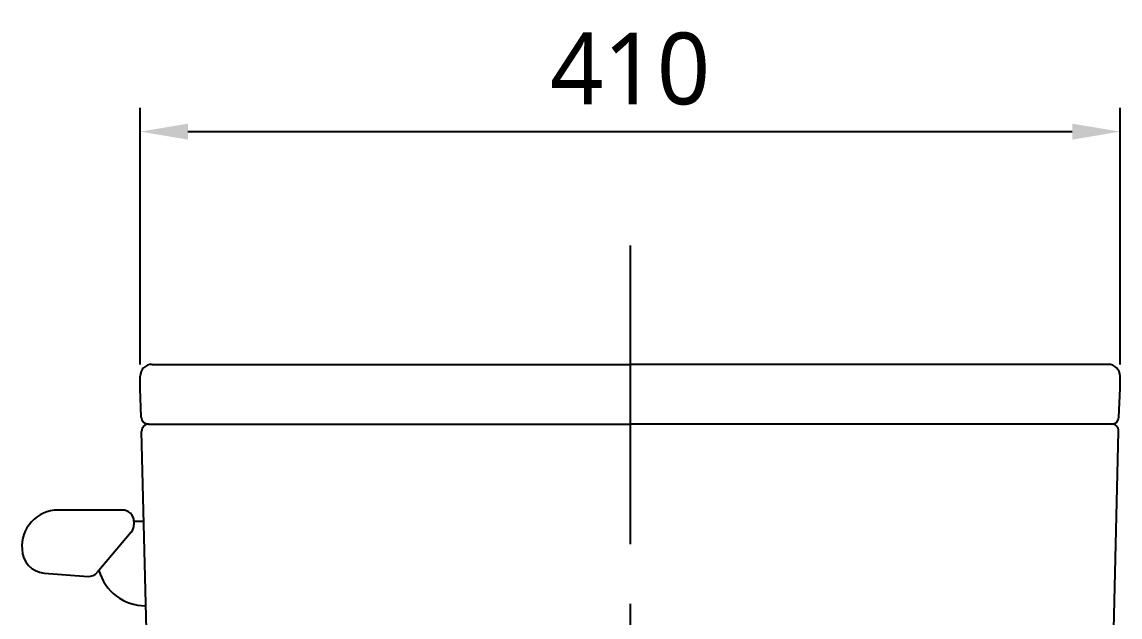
# Model space of a CAD drawing. Extents: x 76 to 2241, y -59 to 2238.
# Drawn here: x 1386.9 to 1846.3, y 788.3 to 1037.3 of the extents above; entities that cross this region are included whole.
import ezdxf

# ---------------------------------------------------------------- set-up
doc = ezdxf.new("R2010")
doc.units = 0
doc.header["$LTSCALE"] = 20
doc.header["$MEASUREMENT"] = 0
doc.linetypes.add('CENTER', pattern=[2, 1.25, -0.25, 0.25, -0.25])
doc.layers.get('0').update_dxf_attribs({"linetype": 'CONTINUOUS'})
doc.layers.get('DEFPOINTS').update_dxf_attribs({"linetype": 'CONTINUOUS'})
for name, color, linetype in [('3', 3, 'CONTINUOUS'), ('CENTER', 2, 'CENTER'), ('FAUCET', 4, 'CONTINUOUS')]:
    doc.layers.add(name, color=color, linetype=linetype)
doc.styles.get("Standard").update_dxf_attribs({"font": 'NanumGothic.ttf'})
doc.dimstyles.get("Standard").update_dxf_attribs({"dimtxt": 2.7, "dimasz": 2, "dimexe": 2, "dimexo": 1, "dimgap": 1.5, "dimtad": 1, "dimlfac": 10, "dimzin": 0, "dimdsep": 46, "dimtxsty": 'Standard', "dimcen": 0, "dimclrt": 2, "dimadec": 0, "dimazin": 0, "dimtfac": 1, "dimtofl": 0, "dimtmove": 0, "dimatfit": 3, "dimfxl": 0, "dimtolj": 1, "dimtzin": 0, "dimarcsym": 0})

# ---------------------------------------------------------------- blocks, each defined once
blk = doc.blocks.new('*D25')
at = {"color": 3, "lineweight": -2}
for p, q in [((1436.34, 894.02), (1436.34, 1001.42)), ((1846.34, 894.02), (1846.34, 1001.42)), ((1456.34, 991.42), (1826.34, 991.42))]:
    blk.add_line(p, q, dxfattribs=at)
at = {"color": 3}
for points in [[(1456.34, 994.75), (1456.34, 988.08), (1436.34, 991.42)], [(1826.34, 994.75), (1826.34, 988.08), (1846.34, 991.42)]]:
    blk.add_solid(points, dxfattribs=at)
at = {"layer": 'DEFPOINTS', "color": 0}
for p in [(1846.34, 991.42), (1436.34, 889.02), (1846.34, 889.02)]:
    blk.add_point(p, dxfattribs=at)
at = {"color": 2, "insert": (1641.34, 1017.64), "char_height": 30, "attachment_point": 5}
blk.add_mtext('\\A1;410', dxfattribs=at)

msp = doc.modelspace()

# ---------------------------------------------------------------- linework, layer by layer
at = {"ltscale": 3}
for p, q in [((1436.3381, 883.86294), (1436.3381, 889.0231)), ((1846.3381, 883.86294), (1846.3381, 889.0231)), ((1436.82064, 871.95718), (1436.3381, 883.86294)), ((1845.85557, 871.95718), (1846.3381, 883.86294)), ((1443.74416, 586.92734), (1436.9525, 865.95718)), ((1838.93174, 586.91324), (1845.7237, 865.95718))]:
    msp.add_line(p, q, dxfattribs=at)
for centre, radius, start, end in [((1441.3381, 889.0231), 5, 90, 180), ((1439.81991, 872.0231), 3, 181.2590066, 270), ((1439.95178, 866.0231), 3, 90, 181.2590066), ((1842.72443, 866.0231), 3, 358.7409934, 90), ((1842.85629, 872.0231), 3, 270, 358.7409934)]:
    msp.add_arc(centre, radius, start, end, dxfattribs=at)
msp.add_arc((1841.3381, 889.0231), 5, 0, 90)
at = {"layer": '3', "color": 7}
for p, q in [((1441.3381, 894.0231), (1641.3381, 894.0231)), ((1841.3381, 894.0231), (1641.3381, 894.0231)), ((1439.81991, 869.0231), (1641.3381, 869.0231)), ((1842.85629, 869.0231), (1641.3381, 869.0231))]:
    msp.add_line(p, q, dxfattribs=at)
at = {"layer": 'CENTER', "color": 1, "linetype": 'CENTER', "ltscale": 5}
msp.add_line((1641.3381, 943.7551), (1641.3381, 168.86688), dxfattribs=at)
at = {"layer": 'FAUCET'}
msp.add_line((1429.18612, 833.0231), (1401.9385, 833.0231), dxfattribs=at)
at = {"layer": 'FAUCET', "color": 4}
for p, q in [((1433.7507, 828.24633), (1433.7507, 826.87496)), ((1437.78129, 828.24633), (1433.7507, 828.24633)), ((1432.61928, 823.78626), (1418.38586, 806.96494)), ((1396.17352, 806.68434), (1414.51845, 805.27688))]:
    msp.add_line(p, q, dxfattribs=at)
at = {"layer": 'FAUCET'}
msp.add_arc((1401.97667, 817.93095), 15.0922, 90.1449103, 184.8496111, dxfattribs=at)
at = {"layer": 'FAUCET', "color": 4}
for centre, radius, start, end in [((1428.969, 828.24633), 4.7817, 0, 92.6025622), ((1428.969, 826.87496), 4.7817, 319.7636417, 0), ((1396.9385, 816.65504), 10, 180, 265.6127293), ((1414.73558, 810.05365), 4.7817, 267.3974378, 319.7636417), ((1438.76603, 813.39418), 20.45289, 195.8720075, 269.4149223)]:
    msp.add_arc(centre, radius, start, end, dxfattribs=at)

# ---------------------------------------------------------------- dimensions: what is measured, and where the dimension line sits
at = {"color": 7}
dim = msp.add_linear_dim(base=(1846.3381, 991.41688), p1=(1436.3381, 889.0231), p2=(1846.3381, 889.0231), dimstyle='Standard', override={"dimtxt": 30, "dimasz": 20, "dimexe": 10, "dimexo": 5, "dimgap": 10, "dimtoh": 1, "dimdec": 0, "dimlfac": 1, "dimrnd": 0.5, "dimzin": 8, "dimclrd": 3, "dimclre": 3, "dimtdec": 0, "dimarcsym": 1}, dxfattribs=at)
dim.commit()
dim.dimension.update_dxf_attribs({"geometry": '*D25', "text_midpoint": (1641.3381, 1017.64006)})

doc.saveas('drawing.dxf')
